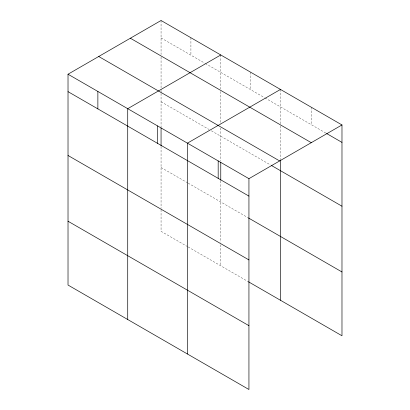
<?xml version="1.0" encoding="UTF-8"?>
<svg xmlns="http://www.w3.org/2000/svg" width="410" height="410" viewBox="0 0 410 410"><rect width="100%" height="100%" fill="white"/><g stroke="black" fill="none" stroke-linecap="round" stroke-linejoin="round"><path stroke-width="0.31" stroke-dasharray="2.05 1.54" d="M161.063 37.94L204.733 63.15M205.287 63.468L264.44 97.621M264.988 97.939L326.053 133.194M161.063 101.757L209.156 129.524M211.37 130.8L270.518 164.948M161.063 167.511L187.601 182.829M188.154 183.152L247.855 217.618M187.601 246.651L161.063 231.332L161.063 208.992M188.154 246.969L247.855 281.439M311.226 107.194L311.226 124.63M280.471 89.436L280.471 125.383M280.471 126.019L280.471 159.208M250.618 72.201L250.618 89.641M220.764 54.971L220.764 89.001M220.764 91.553L220.764 124.102M220.764 127.93L220.764 161.125M220.764 180.912L220.764 242.187M220.764 244.739L220.764 265.798M190.916 37.735L190.916 55.171M161.063 20.5L161.063 54.53M161.063 57.082L161.063 89.631M161.063 90.272L161.063 92.824M161.063 93.46L161.063 127.295M161.063 146.447L161.063 208.357"/><path stroke-width="0.61" d="M68.019 74.22L248.937 178.668L248.937 389.5L68.019 285.053L68.019 74.22L161.063 20.5L341.981 124.947L341.981 335.78L248.409 281.757M220.764 54.971L127.72 108.686L127.72 319.518M280.471 89.436L187.426 143.157L187.426 353.989M248.937 178.668L341.981 124.947M326.601 133.511L341.981 142.388M130.359 38.227L311.277 142.675M98.723 56.493L279.64 160.94M271.625 165.589L341.981 206.209M68.019 91.655L248.937 196.108M248.409 217.935L341.981 271.963M68.019 155.477L248.937 259.925M68.019 221.231L248.937 325.678M280.471 159.844L280.471 300.269M220.764 162.401L220.764 180.277M218.181 160.915L218.181 178.35M161.063 127.93L161.063 145.806M157.573 125.921L157.573 143.362M97.872 91.456L97.872 108.891"/></g></svg>
